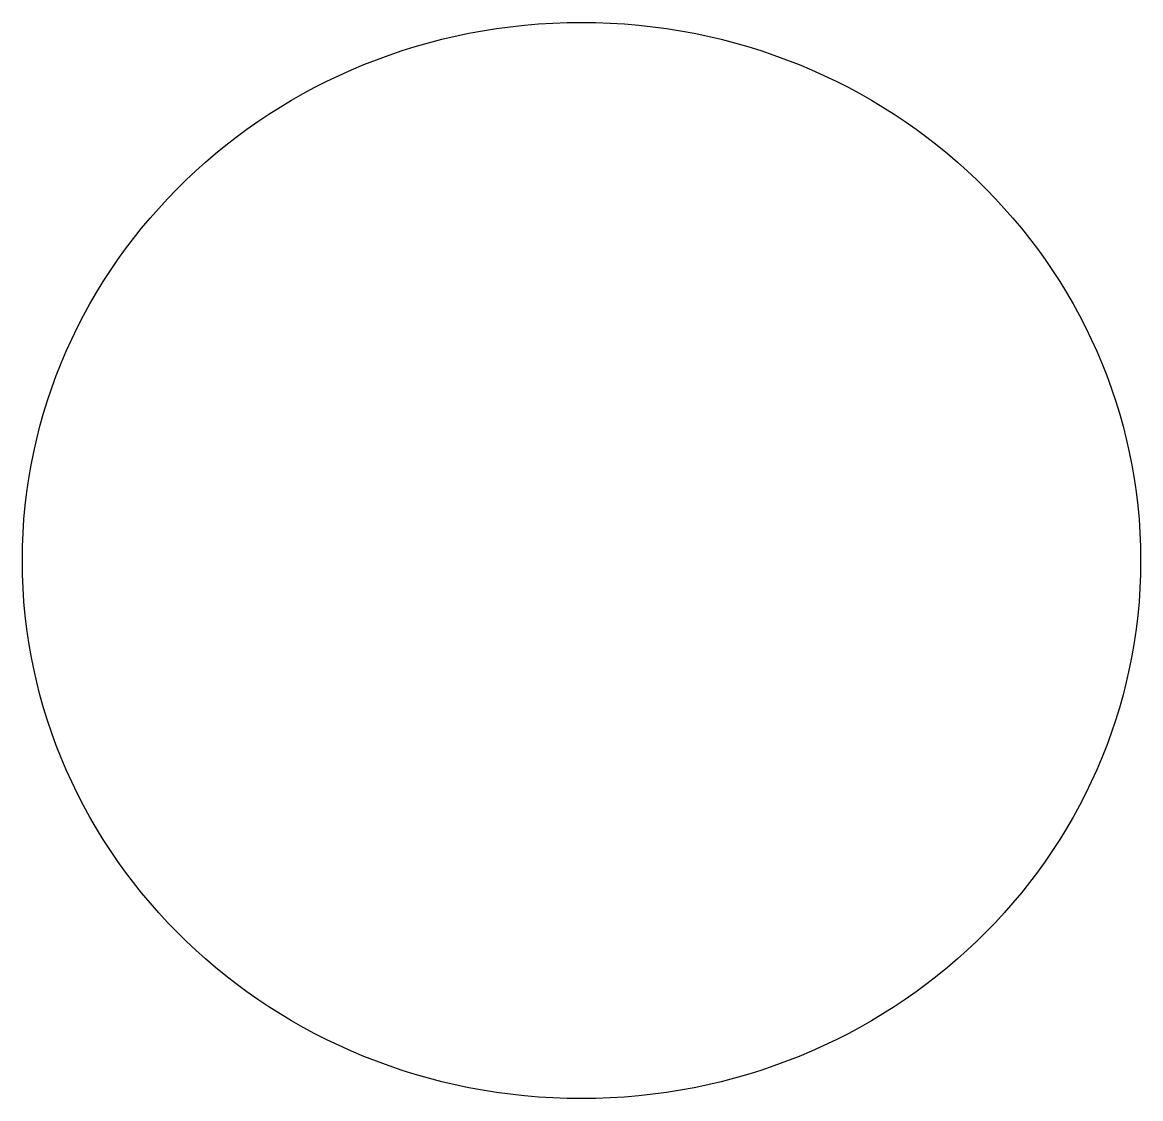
# Model space of a CAD drawing. Header units: millimetres. Extents: x -216 to -155.9, y -35.6 to 22.2.
import ezdxf

# ---------------------------------------------------------------- set-up
doc = ezdxf.new("R2010")
doc.units = ezdxf.units.MM

msp = doc.modelspace()

# ---------------------------------------------------------------- linework, layer by layer
at = {"color": 7, "linetype": 'Continuous'}
msp.add_ellipse((-185.925, -6.683), major_axis=(-30.035, 0), ratio=0.962503, dxfattribs=at)

doc.saveas('drawing.dxf')
